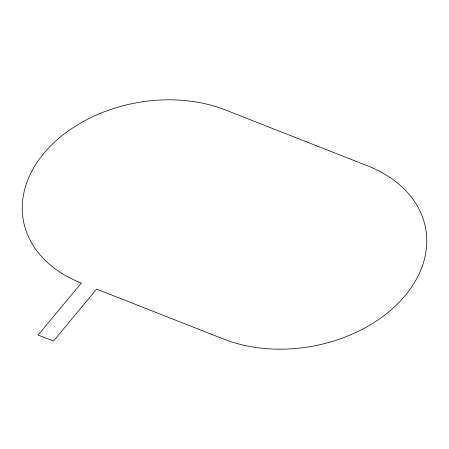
<?xml version="1.0" encoding="UTF-8"?>
<svg xmlns="http://www.w3.org/2000/svg" width="449" height="449" viewBox="0 0 449 449"><rect width="100%" height="100%" fill="white"/><g stroke="black" fill="none" stroke-linecap="round" stroke-linejoin="round"><path stroke-width="0.67" d="M81.303 283.1L38.103 335.055L53.437 341.083L96.636 289.128L223.692 339.079A132.158 95.227 -10.6 0 0 405.223 295.549A132.158 95.227 -10.6 0 0 367.697 165.9L225.308 109.921A132.158 95.227 -10.6 0 0 43.778 153.451A132.158 95.227 -10.6 0 0 81.303 283.1"/></g></svg>
